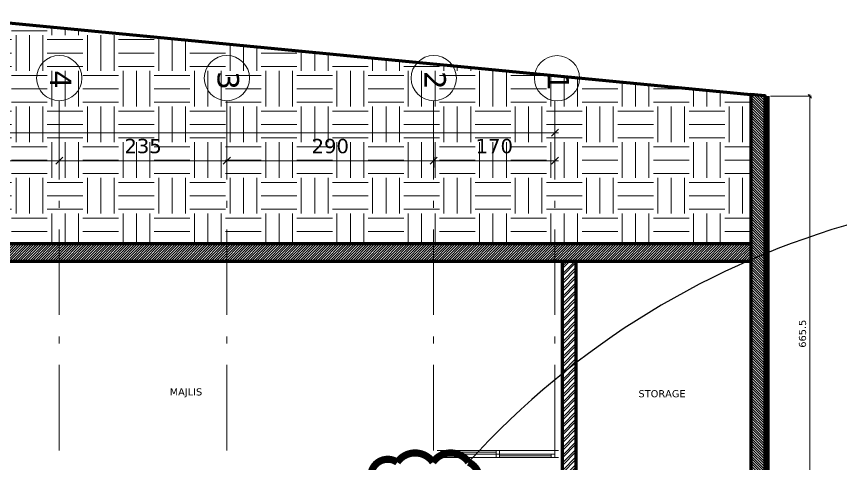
# Model space of a CAD drawing. Header units: inches. Extents: x -48 to 777, y -156 to 510.
# Drawn here: x 500.58 to 512.13, y 254.73 to 260.99 of the extents above; entities that cross this region are included whole.
import ezdxf

# ---------------------------------------------------------------- set-up
doc = ezdxf.new("R2010")
doc.units = ezdxf.units.IN
doc.header["$MEASUREMENT"] = 0
doc.linetypes.add('ACAD_ISO10W100', pattern=[18, 12, -3, 0, -3])
doc.layers.get('Defpoints').update_dxf_attribs({"lineweight": 5})
for name, color, linetype, lineweight in [('A-ANNOTATION', 34, 'Continuous', 5), ('A-AXIS ST', 251, 'ACAD_ISO10W100', 5), ('A-DIM', 9, 'Continuous', 5), ('A-PILLARS', 1, 'Continuous', 60), ('A-TEXT', 50, 'Continuous', 15), ('A-WALLS', 7, 'Continuous', 60), ('A-WINDOWS', 4, 'Continuous', 20), ('C-STONE', 42, 'Continuous', 30), ('H-PILLARS', 61, 'Continuous', 5), ('H-WALLS', 51, 'Continuous', 5)]:
    doc.layers.add(name, color=color, linetype=linetype, lineweight=lineweight)
doc.layers.add('HH-DARK GREY', color=7, linetype='Continuous', lineweight=5, true_color=0x404040)
doc.layers.add('str-walls', color=5, linetype='Continuous')
doc.styles.add('ROMAND', font='verdana.ttf')
doc.dimstyles.new('M-1.100', dxfattribs={"dimtxt": 0.2, "dimasz": 0.1, "dimexe": 0.05, "dimexo": 0.05, "dimgap": 0.1, "dimtad": 1, "dimlfac": 100, "dimrnd": 0.5, "dimzin": 9, "dimdsep": 46, "dimtxsty": 'ROMAND', "dimblk": 'OBLIQUE', "dimcen": 1, "dimdle": 0.05, "dimclrd": 256, "dimclre": 256, "dimclrt": 2, "dimadec": 0, "dimazin": 0, "dimtfac": 0.666667, "dimtmove": 2, "dimatfit": 3, "dimfxl": 0.04, "dimtolj": 1, "dimtzin": 5, "dimlwd": -1, "dimlwe": -1, "dimarcsym": 0})
doc.dimstyles.new('M-1.50', dxfattribs={"dimtxt": 0.1, "dimasz": 0.05, "dimexe": 0.025, "dimexo": 0.025, "dimgap": 0.05, "dimtad": 1, "dimlfac": 100, "dimrnd": 0.5, "dimzin": 9, "dimdsep": 46, "dimtxsty": 'ROMAND', "dimblk": 'OBLIQUE', "dimcen": 1, "dimdle": 0.025, "dimclrd": 256, "dimclre": 256, "dimclrt": 2, "dimadec": 0, "dimazin": 0, "dimtfac": 0.666667, "dimtmove": 2, "dimatfit": 3, "dimfxl": 0.04, "dimtolj": 1, "dimtzin": 5, "dimlwd": -1, "dimlwe": -1, "dimarcsym": 0})
pattern_1 = [(135, (-242.491753, -76.210882), (-0.0176776695, -0.0176776695), [])]
pattern_2 = [(45, (-99, 99), (-0.0176776695, 0.0176776695), [])]

# ---------------------------------------------------------------- blocks, each defined once
blk = doc.blocks.new('_Oblique')
at = {"color": 0, "linetype": 'ByBlock', "lineweight": -2}
blk.add_line((-0.5, -0.5), (0.5, 0.5), dxfattribs=at)
blk = doc.blocks.new('*D544')
at = {"layer": 'A-DIM', "transparency": 16777216}
for p, q in [((642.619, 335.179), (644.719, 335.179)), ((642.669, 335.065), (642.669, 335.229)), ((644.669, 335.065), (644.669, 335.229))]:
    blk.add_line(p, q, dxfattribs=at)
at = {"layer": 'Defpoints', "color": 0, "transparency": 16777216}
for p in [(644.669, 335.179), (642.669, 335.015), (644.669, 335.015)]:
    blk.add_point(p, dxfattribs=at)
at = {"layer": 'A-DIM', "transparency": 16777216, "xscale": 0.1, "yscale": 0.1, "zscale": 0.1, "rotation": 180}
blk.add_blockref('_Oblique', (642.669, 335.179), dxfattribs=at)
at = {"layer": 'A-DIM', "transparency": 16777216, "xscale": 0.1, "yscale": 0.1, "zscale": 0.1}
blk.add_blockref('_Oblique', (644.669, 335.179), dxfattribs=at)
at = {"layer": 'A-DIM', "color": 2, "transparency": 16777216, "insert": (643.669, 335.383), "char_height": 0.2, "attachment_point": 5, "style": 'ROMAND'}
blk.add_mtext('\\A1;200', dxfattribs=at)
blk = doc.blocks.new('*D545')
at = {"layer": 'A-DIM', "transparency": 16777216}
for p, q in [((644.619, 335.179), (647.069, 335.179)), ((644.669, 335.065), (644.669, 335.229)), ((647.019, 335.065), (647.019, 335.229))]:
    blk.add_line(p, q, dxfattribs=at)
at = {"layer": 'Defpoints', "color": 0, "transparency": 16777216}
for p in [(647.019, 335.179), (644.669, 335.015), (647.019, 335.015)]:
    blk.add_point(p, dxfattribs=at)
at = {"layer": 'A-DIM', "transparency": 16777216, "xscale": 0.1, "yscale": 0.1, "zscale": 0.1, "rotation": 180}
blk.add_blockref('_Oblique', (644.669, 335.179), dxfattribs=at)
at = {"layer": 'A-DIM', "transparency": 16777216, "xscale": 0.1, "yscale": 0.1, "zscale": 0.1}
blk.add_blockref('_Oblique', (647.019, 335.179), dxfattribs=at)
at = {"layer": 'A-DIM', "color": 2, "transparency": 16777216, "insert": (645.844, 335.383), "char_height": 0.2, "attachment_point": 5, "style": 'ROMAND'}
blk.add_mtext('\\A1;235', dxfattribs=at)
blk = doc.blocks.new('*D546')
at = {"layer": 'A-DIM', "transparency": 16777216}
for p, q in [((646.969, 335.179), (649.969, 335.179)), ((647.019, 335.065), (647.019, 335.229)), ((649.919, 335.083), (649.919, 335.229))]:
    blk.add_line(p, q, dxfattribs=at)
at = {"layer": 'Defpoints', "color": 0, "transparency": 16777216}
for p in [(649.919, 335.179), (647.019, 335.015), (649.919, 335.033)]:
    blk.add_point(p, dxfattribs=at)
at = {"layer": 'A-DIM', "transparency": 16777216, "xscale": 0.1, "yscale": 0.1, "zscale": 0.1, "rotation": 180}
blk.add_blockref('_Oblique', (647.019, 335.179), dxfattribs=at)
at = {"layer": 'A-DIM', "transparency": 16777216, "xscale": 0.1, "yscale": 0.1, "zscale": 0.1}
blk.add_blockref('_Oblique', (649.919, 335.179), dxfattribs=at)
at = {"layer": 'A-DIM', "color": 2, "transparency": 16777216, "insert": (648.469, 335.383), "char_height": 0.2, "attachment_point": 5, "style": 'ROMAND'}
blk.add_mtext('\\A1;290', dxfattribs=at)
blk = doc.blocks.new('*D547')
at = {"layer": 'A-DIM', "transparency": 16777216}
for p, q in [((649.869, 335.179), (651.669, 335.179)), ((649.919, 335.083), (649.919, 335.229)), ((651.619, 335.036), (651.619, 335.229))]:
    blk.add_line(p, q, dxfattribs=at)
at = {"layer": 'Defpoints', "color": 0, "transparency": 16777216}
for p in [(651.619, 335.179), (649.919, 335.033), (651.619, 334.986)]:
    blk.add_point(p, dxfattribs=at)
at = {"layer": 'A-DIM', "transparency": 16777216, "xscale": 0.1, "yscale": 0.1, "zscale": 0.1, "rotation": 180}
blk.add_blockref('_Oblique', (649.919, 335.179), dxfattribs=at)
at = {"layer": 'A-DIM', "transparency": 16777216, "xscale": 0.1, "yscale": 0.1, "zscale": 0.1}
blk.add_blockref('_Oblique', (651.619, 335.179), dxfattribs=at)
at = {"layer": 'A-DIM', "color": 2, "transparency": 16777216, "insert": (650.769, 335.383), "char_height": 0.2, "attachment_point": 5, "style": 'ROMAND'}
blk.add_mtext('\\A1;170', dxfattribs=at)
blk = doc.blocks.new('*D548')
at = {"layer": 'A-DIM', "transparency": 16777216}
for p, q in [((633.969, 334.867), (633.969, 335.622)), ((651.619, 335.036), (651.619, 335.622)), ((651.669, 335.572), (633.919, 335.572))]:
    blk.add_line(p, q, dxfattribs=at)
at = {"layer": 'Defpoints', "color": 0, "transparency": 16777216}
for p in [(633.969, 335.572), (651.619, 334.986), (633.969, 334.817)]:
    blk.add_point(p, dxfattribs=at)
at = {"layer": 'A-DIM', "transparency": 16777216, "xscale": 0.1, "yscale": 0.1, "zscale": 0.1, "rotation": 180}
blk.add_blockref('_Oblique', (633.969, 335.572), dxfattribs=at)
at = {"layer": 'A-DIM', "transparency": 16777216, "xscale": 0.1, "yscale": 0.1, "zscale": 0.1}
blk.add_blockref('_Oblique', (651.619, 335.572), dxfattribs=at)
at = {"layer": 'A-DIM', "color": 2, "transparency": 16777216, "insert": (642.794, 335.776), "char_height": 0.2, "attachment_point": 5, "style": 'ROMAND'}
blk.add_mtext('\\A1;1765', dxfattribs=at)
blk = doc.blocks.new('*D1315')
at = {"layer": 'A-DIM', "transparency": 16777216}
for p, q in [((511.702, 253.194), (511.702, 259.897)), ((511.152, 259.872), (511.727, 259.872)), ((511.152, 253.219), (511.727, 253.219))]:
    blk.add_line(p, q, dxfattribs=at)
at = {"layer": 'Defpoints', "color": 0, "transparency": 16777216}
for p in [(511.127, 259.872), (511.702, 259.872), (511.127, 253.219)]:
    blk.add_point(p, dxfattribs=at)
at = {"layer": 'A-DIM', "transparency": 16777216, "xscale": 0.05, "yscale": 0.05, "zscale": 0.05}
for p, rotation in [((511.702, 259.872), 90), ((511.702, 253.219), 270)]:
    blk.add_blockref('_Oblique', p, dxfattribs=dict(at, rotation=rotation))
at = {"layer": 'A-DIM', "color": 2, "transparency": 16777216, "insert": (511.6, 256.545), "char_height": 0.1, "attachment_point": 5, "rotation": 90, "style": 'ROMAND'}
blk.add_mtext('\\A1;665.5', dxfattribs=at)
blk = doc.blocks.new('*U1381')
for p, q in [((50, 100), (1650, 100)), ((50, 50), (1650, 50)), ((50, 0), (1650, 0)), ((100, 100), (100, 50)), ((100, 75), (825, 75)), ((825, 0), (825, 100)), ((875, 0), (875, 100)), ((875, 25), (1600, 25)), ((1600, 0), (1600, 50))]:
    blk.add_line(p, q)
for points in [[(0, 100), (50, 100), (50, 0), (0, 0)], [(1700, 100), (1650, 100), (1650, 0), (1700, 0)]]:
    blk.add_lwpolyline(points)
blk = doc.blocks.new('AXIS')
at = {"layer": 'A-ANNOTATION'}
for centre in [(644.66853, 336.33642), (647.01853, 336.33642), (649.92022, 336.33642), (651.64843, 336.33501)]:
    blk.add_circle(centre, 0.31723, dxfattribs=at)
at = {"layer": 'A-AXIS ST', "ltscale": 0.1}
for p, q in [((644.66853, 296.91777), (644.66853, 336.01919)), ((647.01853, 296.91777), (647.01853, 336.01919)), ((649.91853, 296.91777), (649.91853, 336.01919)), ((651.61853, 296.91777), (651.61853, 336.01919))]:
    blk.add_line(p, q, dxfattribs=at)
at = {"layer": 'A-ANNOTATION', "char_height": 0.3, "width": 5.0170833, "attachment_point": 1, "rotation": 270, "style": 'ROMAND'}
for s, insert in [('\\pi2.3951;4', (644.83697, 338.84375)), ('\\pi2.4097;3', (647.18847, 338.84375)), ('\\pi2.407;2', (650.09016, 338.84374)), ('\\pi2.4273;1', (651.81838, 338.84233))]:
    blk.add_mtext(s, dxfattribs=dict(at, insert=insert))
at = {"layer": 'A-DIM'}
for base, p1, p2, picture, middle in [((633.96853, 335.57217), (651.61853, 334.98568), (633.96853, 334.81666), '*D548', (642.79353, 335.77613)), ((644.66853, 335.17924), (642.66853, 335.01471), (644.66853, 335.01475), '*D544', (643.66853, 335.3834)), ((647.01853, 335.17924), (644.66853, 335.01475), (647.01853, 335.01475), '*D545', (645.84353, 335.3834)), ((649.91853, 335.17924), (647.01853, 335.01475), (649.91853, 335.03273), '*D546', (648.46853, 335.3834)), ((651.61853, 335.17924), (649.91853, 335.03273), (651.61853, 334.98568), '*D547', (650.76853, 335.38333))]:
    dim = blk.add_linear_dim(base=base, p1=p1, p2=p2, dimstyle='M-1.100', dxfattribs=at)
    dim.commit()
    dim.dimension.update_dxf_attribs({"geometry": picture, "text_midpoint": middle})

msp = doc.modelspace()

# ---------------------------------------------------------------- hatches: boundary and pattern name
at = {"layer": 'H-PILLARS'}
h = msp.add_hatch(dxfattribs=at)
h.set_pattern_fill('ANSI31', color=256, scale=0.2, angle=90)
h.set_pattern_definition(pattern_1)
h.paths.add_polyline_path([(510.87678, 259.89581), (510.87678, 253.26853), (511.07678, 253.26857), (511.07678, 259.87647)])
h = msp.add_hatch(dxfattribs=at)
h.set_pattern_fill('ANSI31', color=256, scale=0.2)
h.set_pattern_definition(pattern_2)
h.paths.add_polyline_path([(484.9261, 257.55827), (484.87452, 257.80831), (510.87678, 257.80831), (510.87678, 257.55831), (507.42686, 257.55831), (507.4268, 257.55831), (490.72678, 257.55831), (490.72678, 257.55834)])
at = {"layer": 'H-WALLS'}
h = msp.add_hatch(dxfattribs=at)
h.set_pattern_fill('ANSI32', color=256, scale=0.2)
h.paths.add_polyline_path([(508.2268, 253.26854), (508.4268, 253.26854), (508.4268, 257.55831), (508.2268, 257.55831)])
at = {"layer": 'HH-DARK GREY'}
h = msp.add_hatch(dxfattribs=at)
h.set_pattern_fill('EARTH', color=256, scale=2)
h.set_pattern_definition([(0, (-242.49175, -76.2109), (0.5, 0.5), [0.5, -0.5]), (0, (-242.49175, -76.0234), (0.5, 0.5), [0.5, -0.5]), (0, (-242.49175, -75.8359), (0.5, 0.5), [0.5, -0.5]), (90, (-242.42925, -75.7734), (-0.5, 0.5), [0.5, -0.5]), (90, (-242.24175, -75.7734), (-0.5, 0.5), [0.5, -0.5]), (90, (-242.05425, -75.7734), (-0.5, 0.5), [0.5, -0.5])])
h.paths.add_polyline_path([(484.87452, 257.80831), (510.87678, 257.80831), (510.87678, 259.89581), (483.9059, 262.50387)])
at = {"layer": 'str-walls'}
h = msp.add_hatch(dxfattribs=at)
h.set_pattern_fill('ANSI31', color=256, scale=0.2, angle=90)
h.set_pattern_definition(pattern_1)
h.paths.add_polyline_path([(510.87678, 259.89581), (510.87678, 253.26853), (511.07678, 253.26857), (511.07678, 259.87647)])
h = msp.add_hatch(dxfattribs=at)
h.set_pattern_fill('ANSI31', color=256, scale=0.2)
h.set_pattern_definition(pattern_2)
h.paths.add_polyline_path([(484.9261, 257.55827), (484.87452, 257.80831), (510.87678, 257.80831), (510.87678, 257.55831), (507.42686, 257.55831), (507.4268, 257.55831), (490.72678, 257.55831), (490.72678, 257.55834)])

# ---------------------------------------------------------------- linework, layer by layer
at = {"color": 6, "const_width": 0.1}
msp.add_lwpolyline([(505.55335, 252.76063, 0.52056705), (506.05335, 252.76063, 0.52056705), (506.55335, 252.76063, 0.52056705), (506.99367, 252.82031, 0.52056705), (506.99367, 253.32031, 0.52056705), (506.99367, 253.82031, 0.52056705), (506.99367, 254.32031, 0.52056705), (506.91703, 254.74367, 0.52056705), (506.41703, 254.74367, 0.52056705), (505.91703, 254.74367, 0.52056705), (505.55335, 254.60735, 0.52056705), (505.55335, 254.10735, 0.52056705), (505.55335, 253.60735, 0.52056705), (505.55335, 253.10735, 0.52056705)], format="xyb", close=True, dxfattribs=at)
at = {"color": 6}
msp.add_arc((515.43157, 247.04365), 11.47988, 72.754669, 137.875767, dxfattribs=at)
at = {"layer": 'A-PILLARS'}
msp.add_lwpolyline([(483.9059, 262.50387), (510.87678, 259.89581)], dxfattribs=at)
for points in [[(510.87678, 259.89581), (510.87678, 253.26853), (511.07678, 253.26857), (511.07678, 259.87647)], [(484.9261, 257.55827), (484.87452, 257.80831), (510.87678, 257.80831), (510.87678, 257.55831), (507.42686, 257.55831), (507.4268, 257.55831), (490.72678, 257.55831), (490.72678, 257.55834)]]:
    msp.add_lwpolyline(points, close=True, dxfattribs=at)
at = {"layer": 'A-WALLS'}
msp.add_lwpolyline([(508.2268, 253.26854), (508.4268, 253.26854), (508.4268, 257.55831), (508.2268, 257.55831)], close=True, dxfattribs=at)
at = {"layer": 'C-STONE'}
for points in [[(506.1768, 253.26855), (506.1768, 253.21862), (511.12678, 253.21851), (511.12678, 259.87164)], [(506.1968, 253.26855), (506.1968, 253.23862), (511.10678, 253.23851), (511.10678, 259.87357)]]:
    msp.add_lwpolyline(points, dxfattribs=at)
at = {"layer": 'str-walls'}
for points in [[(510.87678, 259.89581), (510.87678, 253.26853), (511.07678, 253.26857), (511.07678, 259.87647)], [(484.9261, 257.55827), (484.87452, 257.80831), (510.87678, 257.80831), (510.87678, 257.55831), (507.42686, 257.55831), (507.4268, 257.55831), (490.72678, 257.55831), (490.72678, 257.55834)]]:
    msp.add_lwpolyline(points, close=True, dxfattribs=at)

# ---------------------------------------------------------------- block references
at = {"layer": 'A-DIM'}
msp.add_blockref('AXIS', (-143.49175, -76.21088), dxfattribs=at)
at = {"layer": 'A-WINDOWS', "xscale": 0.0009999999999906004, "yscale": 0.0009999999999906004, "zscale": 0.0009999999999906004, "rotation": 180}
msp.add_blockref('*U1381', (508.17678, 254.9083), dxfattribs=at)

# ---------------------------------------------------------------- texts
at = {"layer": 'A-TEXT', "char_height": 0.1, "width": 2.4947222, "attachment_point": 9, "style": 'ROMAND'}
for s, insert in [('MAJLIS', (503.18157, 255.65216)), ('STORAGE', (509.96032, 255.65216))]:
    msp.add_mtext(s, dxfattribs=dict(at, insert=insert))

# ---------------------------------------------------------------- dimensions: what is measured, and where the dimension line sits
at = {"layer": 'A-DIM'}
dim = msp.add_linear_dim(base=(511.70245, 259.87164), p1=(511.12721, 253.21851), p2=(511.12678, 259.87164), angle=90, dimstyle='M-1.50', dxfattribs=at)
dim.commit()
dim.dimension.update_dxf_attribs({"geometry": '*D1315', "text_midpoint": (511.60047, 256.54507)})

doc.saveas('drawing.dxf')
